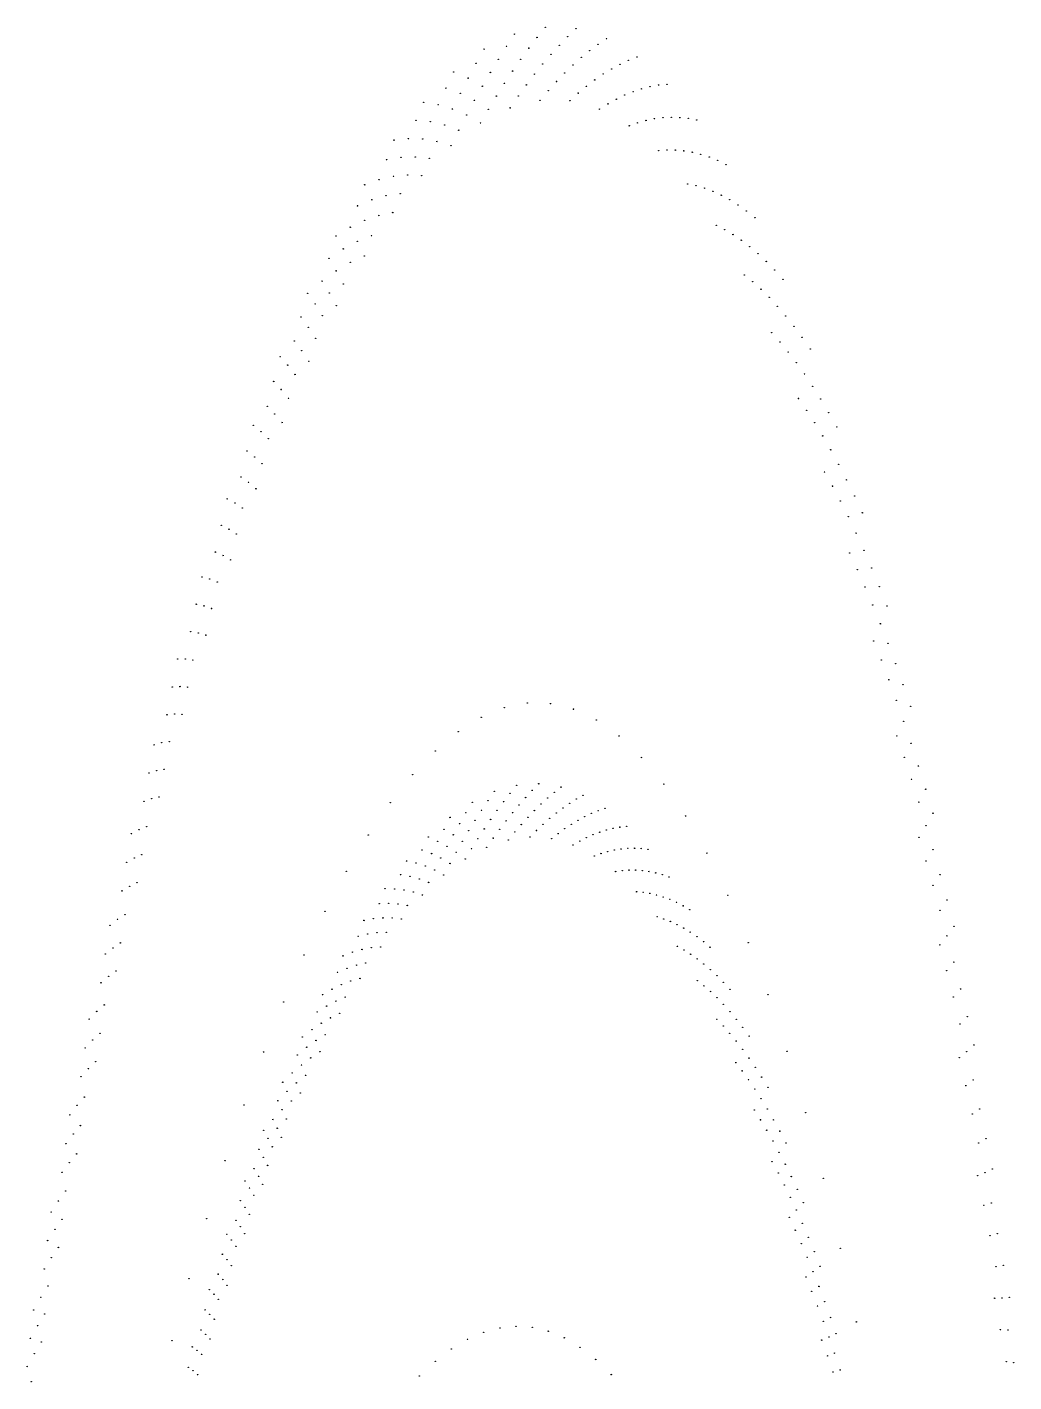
# Model space of a CAD drawing. Header units: millimetres. Extents: x -26 to 31, y -125 to 131.
# Drawn here: x -19.8 to 26.7, y 67.3 to 131.1 of the extents above; entities that cross this region are included whole.
import ezdxf

# ---------------------------------------------------------------- set-up
doc = ezdxf.new("R2010")
doc.units = ezdxf.units.MM
for name, color, linetype in [('Orb_10_28_1.00710_500', 10, 'Continuous'), ('Orb_10_28_1.00791_500', 1, 'Continuous'), ('Orb_10_28_1.00792_500', 2, 'Continuous'), ('Orb_10_28_1.00793_500', 3, 'Continuous'), ('Orb_10_28_1.00794_500', 4, 'Continuous'), ('Orb_10_28_1.00795_500', 5, 'Continuous'), ('Orb_10_28_1.00796_500', 6, 'Continuous'), ('Orb_10_28_1.00797_500', 7, 'Continuous'), ('Orb_10_28_1.00798_500', 8, 'Continuous'), ('Orb_10_28_1.00799_500', 9, 'Continuous'), ('Orb_10_28_1.008109_500', 10, 'Continuous'), ('Orb_10_28_1.008910_500', 1, 'Continuous'), ('Orb_10_28_1.008921_500', 2, 'Continuous'), ('Orb_10_28_1.008932_500', 3, 'Continuous'), ('Orb_10_28_1.008943_500', 4, 'Continuous'), ('Orb_10_28_1.008954_500', 5, 'Continuous'), ('Orb_10_28_1.008965_500', 6, 'Continuous'), ('Orb_10_28_1.008976_500', 7, 'Continuous'), ('Orb_10_28_1.008987_500', 8, 'Continuous'), ('Orb_10_28_1.008998_500', 9, 'Continuous')]:
    doc.layers.add(name, color=color, linetype=linetype)

msp = doc.modelspace()

# ---------------------------------------------------------------- linework, layer by layer
at = {"layer": 'Orb_10_28_1.00710_500'}
for centre in [(2.493, 69.797, 108.884), (3.256, 69.876, 109.528), (4.017, 69.827, 110.235), (4.773, 69.646, 111.002), (0.967, 69.257, 107.78), (1.73, 69.589, 108.301), (5.525, 69.335, 111.831), (0.207, 68.803, 107.319), (6.271, 68.89, 112.719), (-0.551, 68.229, 106.917), (7.008, 68.313, 113.664), (-1.303, 67.538, 106.573), (7.737, 67.604, 114.666)]:
    msp.add_circle(centre, 0.01, dxfattribs=at)
at = {"layer": 'Orb_10_28_1.00791_500'}
for centre in [(2.891, 92.799, 121.833), (3.91, 92.935, 122.734), (4.927, 92.857, 123.745), (1.873, 92.452, 121.041), (5.94, 92.562, 124.865), (6.947, 92.048, 126.093), (0.858, 91.9, 120.357), (7.944, 91.313, 127.426), (-0.152, 91.148, 119.779), (-1.155, 90.203, 119.303), (8.931, 90.357, 128.861), (-2.148, 89.07, 118.926), (9.903, 89.18, 130.394), (-3.13, 87.757, 118.642), (10.86, 87.784, 132.018), (-4.099, 86.272, 118.447), (11.798, 86.171, 133.729), (-5.052, 84.624, 118.334), (12.715, 84.345, 135.517), (-5.989, 82.82, 118.297), (13.609, 82.31, 137.377), (-6.906, 80.871, 118.329), (14.477, 80.071, 139.299), (-7.804, 78.785, 118.423), (15.319, 77.636, 141.273), (-8.679, 76.572, 118.572), (16.13, 75.01, 143.291), (-9.532, 74.243, 118.767), (16.91, 72.204, 145.341), (-10.36, 71.806, 119.001), (-11.163, 69.273, 119.267), (17.656, 69.224, 147.414)]:
    msp.add_circle(centre, 0.01, dxfattribs=at)
at = {"layer": 'Orb_10_28_1.00792_500'}
for centre in [(4.219, 93.246, 123.182), (2.175, 92.885, 121.418), (3.197, 93.172, 122.245), (5.238, 93.104, 124.229), (6.253, 92.743, 125.387), (1.155, 92.39, 120.701), (7.26, 92.161, 126.652), (0.14, 91.692, 120.09), (8.258, 91.356, 128.022), (-0.869, 90.797, 119.584), (9.244, 90.329, 129.493), (-1.869, 89.713, 119.177), (10.216, 89.08, 131.061), (-2.857, 88.445, 118.867), (11.17, 87.611, 132.72), (-3.833, 87.001, 118.647), (12.105, 85.925, 134.463), (-4.794, 85.391, 118.512), (13.019, 84.026, 136.283), (-5.739, 83.622, 118.455), (13.909, 81.918, 138.172), (-6.665, 81.704, 118.47), (-7.571, 79.646, 118.549), (14.772, 79.608, 140.12), (-8.455, 77.457, 118.686), (15.607, 77.101, 142.119), (-9.317, 75.149, 118.871), (16.412, 74.406, 144.157), (-10.155, 72.73, 119.097), (17.184, 71.53, 146.226), (-10.967, 70.211, 119.358), (17.923, 68.485, 148.314), (-11.753, 67.602, 119.644)]:
    msp.add_circle(centre, 0.01, dxfattribs=at)
at = {"layer": 'Orb_10_28_1.00793_500'}
for centre in [(2.477, 93.302, 121.805), (3.503, 93.528, 122.668), (4.528, 93.539, 123.641), (5.55, 93.332, 124.725), (1.453, 92.865, 121.054), (6.566, 92.904, 125.92), (0.433, 92.222, 120.41), (7.575, 92.253, 127.222), (-0.581, 91.379, 119.872), (8.573, 91.378, 128.629), (-1.587, 90.343, 119.437), (9.558, 90.279, 130.137), (-2.582, 89.121, 119.099), (10.528, 88.958, 131.741), (-3.565, 87.72, 118.854), (11.48, 87.416, 133.434), (-4.533, 86.149, 118.696), (12.413, 85.657, 135.209), (-5.486, 84.416, 118.619), (13.322, 83.684, 137.06), (-6.42, 82.53, 118.616), (14.207, 81.503, 138.977), (-7.335, 80.501, 118.679), (15.065, 79.12, 140.951), (-8.229, 78.338, 118.802), (-9.1, 76.051, 118.976), (15.894, 76.542, 142.973), (-9.947, 73.651, 119.195), (16.692, 73.777, 145.032), (-10.769, 71.147, 119.449), (17.457, 70.834, 147.118), (-11.565, 68.55, 119.732), (18.187, 67.723, 149.219)]:
    msp.add_circle(centre, 0.01, dxfattribs=at)
at = {"layer": 'Orb_10_28_1.00794_500'}
for centre in [(3.811, 93.867, 123.101), (1.754, 93.324, 121.417), (2.782, 93.702, 122.203), (4.839, 93.815, 124.111), (5.863, 93.541, 125.233), (0.729, 92.737, 120.74), (6.881, 93.045, 126.465), (-0.291, 91.948, 120.17), (7.89, 92.324, 127.805), (8.888, 91.378, 129.249), (-1.303, 90.962, 119.705), (9.872, 90.207, 130.793), (-2.304, 89.787, 119.339), (10.84, 88.813, 132.432), (-3.294, 88.43, 119.068), (-4.27, 86.899, 118.886), (11.79, 87.197, 134.158), (-5.23, 85.202, 118.787), (12.719, 85.365, 135.966), (-6.173, 83.35, 118.765), (13.625, 83.318, 137.847), (-7.097, 81.351, 118.812), (14.505, 81.065, 139.792), (-7.999, 79.214, 118.921), (15.357, 78.61, 141.791), (-8.879, 76.95, 119.084), (16.18, 75.961, 143.835), (-9.736, 74.57, 119.294), (16.971, 73.126, 145.914), (-10.568, 72.082, 119.541), (17.728, 70.115, 148.016), (-11.373, 69.498, 119.82)]:
    msp.add_circle(centre, 0.01, dxfattribs=at)
at = {"layer": 'Orb_10_28_1.00795_500'}
for centre in [(3.088, 94.086, 122.612), (4.12, 94.188, 123.546), (5.151, 94.071, 124.593), (1.026, 93.238, 121.079), (2.056, 93.767, 121.79), (6.177, 93.731, 125.753), (7.196, 93.166, 127.022), (0.001, 92.503, 120.477), (8.205, 92.375, 128.399), (-1.016, 91.568, 119.981), (9.203, 91.357, 129.88), (-2.024, 90.441, 119.586), (10.186, 90.113, 131.461), (-3.021, 89.128, 119.288), (11.152, 88.645, 133.134), (-4.005, 87.639, 119.082), (12.1, 86.956, 134.895), (-4.973, 85.981, 118.961), (13.025, 85.049, 136.734), (-5.923, 84.163, 118.919), (13.926, 82.929, 138.644), (-6.855, 82.194, 118.949), (14.801, 80.603, 140.616), (-7.767, 80.085, 119.044), (15.648, 78.075, 142.64), (-8.656, 77.846, 119.195), (-9.522, 75.485, 119.394), (16.464, 75.356, 144.706), (-10.363, 73.015, 119.635), (17.247, 72.452, 146.804), (-11.179, 70.444, 119.908), (17.996, 69.374, 148.921), (-11.967, 67.785, 120.206)]:
    msp.add_circle(centre, 0.01, dxfattribs=at)
at = {"layer": 'Orb_10_28_1.00796_500'}
for centre in [(2.359, 94.195, 122.173), (3.395, 94.452, 123.031), (4.431, 94.491, 124.002), (5.464, 94.309, 125.087), (6.491, 93.901, 126.284), (1.325, 93.723, 121.428), (7.511, 93.266, 127.591), (0.295, 93.043, 120.793), (-0.728, 92.161, 120.265), (8.521, 92.404, 129.006), (9.518, 91.314, 130.524), (-1.742, 91.083, 119.841), (-2.746, 89.817, 119.516), (10.5, 89.997, 132.14), (-3.736, 88.37, 119.285), (11.464, 88.455, 133.849), (-4.712, 86.75, 119.141), (12.408, 86.692, 135.642), (-5.671, 84.968, 119.079), (13.33, 84.711, 137.513), (-6.611, 83.032, 119.091), (14.227, 82.517, 139.452), (-7.532, 80.952, 119.169), (15.097, 80.117, 141.45), (-8.43, 78.737, 119.307), (15.937, 77.518, 143.498), (-9.305, 76.398, 119.497), (16.746, 74.727, 145.585), (-10.156, 73.946, 119.729), (17.522, 71.754, 147.7), (-10.981, 71.39, 119.997), (-11.779, 68.741, 120.292), (18.262, 68.61, 149.832)]:
    msp.add_circle(centre, 0.01, dxfattribs=at)
at = {"layer": 'Orb_10_28_1.00797_500'}
for centre in [(2.664, 94.606, 122.568), (3.704, 94.801, 123.462), (4.743, 94.776, 124.47), (5.778, 94.527, 125.592), (1.626, 94.194, 121.787), (6.807, 94.051, 126.827), (0.591, 93.57, 121.118), (7.828, 93.346, 128.173), (-0.438, 92.741, 120.559), (8.837, 92.412, 129.625), (-1.458, 91.713, 120.104), (9.834, 91.249, 131.18), (-2.468, 90.494, 119.751), (10.814, 89.858, 132.832), (-3.466, 89.09, 119.494), (11.776, 88.242, 134.574), (-4.449, 87.511, 119.327), (12.717, 86.404, 136.401), (-5.416, 85.766, 119.243), (13.634, 84.348, 138.302), (-6.365, 83.863, 119.236), (-7.294, 81.812, 119.299), (14.526, 82.081, 140.27), (-8.201, 79.624, 119.423), (15.39, 79.608, 142.294), (-9.086, 77.307, 119.601), (16.224, 76.936, 144.365), (-9.946, 74.874, 119.825), (17.026, 74.075, 146.472), (-10.781, 72.334, 120.087), (17.794, 71.034, 148.604), (-11.589, 69.698, 120.378), (18.525, 67.823, 150.749)]:
    msp.add_circle(centre, 0.01, dxfattribs=at)
at = {"layer": 'Orb_10_28_1.00798_500'}
for centre in [(1.928, 94.648, 122.157), (2.971, 95, 122.973), (4.014, 95.133, 123.903), (5.056, 95.043, 124.949), (6.093, 94.726, 126.109), (0.889, 94.082, 121.454), (7.123, 94.18, 127.383), (-0.145, 93.307, 120.861), (8.144, 93.404, 128.766), (-1.172, 92.331, 120.376), (9.154, 92.398, 130.256), (-2.188, 91.16, 119.994), (10.149, 91.161, 131.847), (-3.193, 89.801, 119.71), (11.128, 89.696, 133.535), (-4.184, 88.263, 119.518), (12.087, 88.006, 135.312), (-5.158, 86.556, 119.413), (13.024, 86.093, 137.17), (-6.116, 84.687, 119.386), (13.937, 83.963, 139.102), (-7.053, 82.667, 119.432), (14.824, 81.621, 141.097), (-7.97, 80.506, 119.542), (15.683, 79.075, 143.147), (-8.863, 78.213, 119.708), (16.51, 76.331, 145.24), (-9.733, 75.8, 119.923), (-10.578, 73.276, 120.177), (17.304, 73.4, 147.366), (-11.396, 70.653, 120.464), (18.064, 70.291, 149.514), (-12.186, 67.942, 120.774)]:
    msp.add_circle(centre, 0.01, dxfattribs=at)
at = {"layer": 'Orb_10_28_1.00799_500'}
for centre in [(3.279, 95.377, 123.389), (4.326, 95.447, 124.356), (5.369, 95.29, 125.44), (1.189, 94.579, 121.798), (2.233, 95.087, 122.536), (6.409, 94.905, 126.639), (7.44, 94.289, 127.95), (0.149, 93.86, 121.173), (8.462, 93.442, 129.372), (-0.883, 92.936, 120.656), (9.471, 92.362, 130.899), (-1.906, 91.814, 120.244), (10.465, 91.052, 132.527), (-2.918, 90.501, 119.933), (11.441, 89.512, 134.25), (-3.916, 89.006, 119.716), (12.397, 87.746, 136.061), (-4.898, 87.337, 119.588), (13.331, 85.758, 137.951), (-5.864, 85.504, 119.541), (-6.81, 83.516, 119.569), (14.24, 83.553, 139.912), (-7.735, 81.383, 119.664), (15.121, 81.137, 141.935), (-8.638, 79.115, 119.817), (15.974, 78.518, 144.009), (-9.518, 76.723, 120.022), (16.794, 75.703, 146.123), (-10.372, 74.217, 120.269), (17.581, 72.702, 148.267), (-11.2, 71.608, 120.55), (18.332, 69.525, 150.43), (-12, 68.907, 120.858)]:
    msp.add_circle(centre, 0.01, dxfattribs=at)
at = {"layer": 'Orb_10_28_1.008109_500'}
for centre in [(2.7, 99.035, 124.72), (3.789, 99.252, 125.659), (4.877, 99.231, 126.723), (1.612, 98.583, 123.905), (5.962, 98.966, 127.912), (7.041, 98.454, 129.225), (0.529, 97.902, 123.212), (8.111, 97.695, 130.659), (-0.547, 96.999, 122.639), (9.169, 96.687, 132.211), (-1.614, 95.882, 122.181), (10.213, 95.43, 133.874), (-2.67, 94.558, 121.832), (11.24, 93.926, 135.644), (-3.712, 93.036, 121.588), (12.247, 92.178, 137.513), (-4.738, 91.325, 121.442), (13.232, 90.189, 139.473), (-5.746, 89.436, 121.385), (14.192, 87.964, 141.514), (-6.734, 87.379, 121.411), (-7.7, 85.164, 121.511), (15.124, 85.509, 143.626), (-8.643, 82.803, 121.677), (16.027, 82.832, 145.799), (-9.561, 80.306, 121.899), (16.897, 79.941, 148.022), (-10.453, 77.686, 122.169), (17.732, 76.846, 150.281), (-11.317, 74.954, 122.478), (18.531, 73.557, 152.566), (-12.152, 72.122, 122.816), (19.291, 70.086, 154.862), (-12.957, 69.201, 123.174)]:
    msp.add_circle(centre, 0.01, dxfattribs=at)
at = {"layer": 'Orb_10_28_1.008910_500'}
for centre in [(2.979, 127.309, 136.872), (4.385, 127.663, 138.108), (5.79, 127.645, 139.551), (7.193, 127.246, 141.201), (1.579, 126.592, 135.842), (8.588, 126.462, 143.056), (0.188, 125.522, 135.012), (9.972, 125.289, 145.112), (-1.191, 124.111, 134.376), (11.339, 123.725, 147.361), (-2.553, 122.375, 133.925), (12.687, 121.771, 149.794), (-3.896, 120.326, 133.649), (14.009, 119.43, 152.399), (-5.216, 117.983, 133.537), (15.303, 116.707, 155.161), (-6.509, 115.36, 133.574), (16.564, 113.609, 158.065), (-7.773, 112.477, 133.747), (17.787, 110.146, 161.093), (-9.005, 109.352, 134.041), (-10.203, 106.005, 134.44), (18.97, 106.33, 164.224), (-11.363, 102.454, 134.927), (20.107, 102.176, 167.438), (-12.485, 98.719, 135.488), (21.196, 97.699, 170.713), (-13.566, 94.822, 136.104), (22.234, 92.92, 174.026), (-14.604, 90.782, 136.759), (23.215, 87.857, 177.352), (-15.599, 86.619, 137.439), (24.139, 82.534, 180.67), (-16.548, 82.354, 138.128), (-17.451, 78.005, 138.811), (25.002, 76.974, 183.954), (-18.307, 73.593, 139.475), (25.801, 71.202, 187.183), (-19.115, 69.136, 140.106)]:
    msp.add_circle(centre, 0.01, dxfattribs=at)
at = {"layer": 'Orb_10_28_1.008921_500'}
for centre in [(3.36, 127.863, 137.346), (4.77, 128.12, 138.641), (6.18, 128, 140.146), (1.953, 127.238, 136.258), (7.586, 127.496, 141.859), (8.984, 126.603, 143.778), (0.554, 126.255, 135.373), (10.368, 125.318, 145.896), (-0.833, 124.927, 134.685), (-2.204, 123.266, 134.186), (11.735, 123.64, 148.207), (13.08, 121.57, 150.7), (-3.557, 121.288, 133.866), (-4.887, 119.009, 133.713), (14.4, 119.112, 153.362), (-6.191, 116.445, 133.715), (15.69, 116.271, 156.178), (-7.467, 113.614, 133.857), (16.945, 113.056, 159.132), (-8.712, 110.535, 134.125), (18.162, 109.477, 162.206), (-9.922, 107.227, 134.503), (19.336, 105.546, 165.378), (-11.096, 103.71, 134.974), (20.465, 101.279, 168.627), (-12.232, 100.003, 135.522), (21.543, 96.694, 171.931), (-13.326, 96.128, 136.13), (-14.379, 92.103, 136.783), (22.569, 91.808, 175.266), (-15.387, 87.95, 137.463), (23.538, 86.645, 178.609), (-16.351, 83.689, 138.157), (24.447, 81.226, 181.935), (-17.268, 79.34, 138.848), (25.295, 75.576, 185.222), (-18.138, 74.922, 139.522), (-18.96, 70.454, 140.168), (26.078, 69.721, 188.447)]:
    msp.add_circle(centre, 0.01, dxfattribs=at)
at = {"layer": 'Orb_10_28_1.008932_500'}
for centre in [(3.742, 128.392, 137.836), (5.158, 128.551, 139.192), (2.329, 127.861, 136.689), (6.572, 128.328, 140.759), (7.981, 127.717, 142.535), (0.924, 126.967, 135.748), (9.38, 126.714, 144.517), (-0.472, 125.723, 135.007), (10.764, 125.316, 146.698), (-1.852, 124.14, 134.458), (12.131, 123.523, 149.071), (-3.214, 122.235, 134.093), (13.474, 121.337, 151.623), (-4.555, 120.022, 133.899), (14.791, 118.761, 154.342), (-5.871, 117.518, 133.864), (16.076, 115.802, 157.212), (-7.158, 114.741, 133.974), (17.325, 112.469, 160.215), (-8.415, 111.71, 134.215), (18.535, 108.773, 163.333), (-9.638, 108.444, 134.569), (-10.826, 104.961, 135.023), (19.701, 104.728, 166.544), (-11.974, 101.284, 135.557), (20.819, 100.349, 169.827), (-13.083, 97.431, 136.157), (21.887, 95.655, 173.158), (-14.149, 93.424, 136.806), (22.901, 90.665, 176.515), (-15.172, 89.283, 137.486), (-16.15, 85.028, 138.183), (23.857, 85.401, 179.871), (-17.081, 80.679, 138.881), (24.752, 79.887, 183.205), (-17.965, 76.256, 139.566), (25.585, 74.149, 186.493), (-18.802, 71.779, 140.225), (26.352, 68.211, 189.71), (-19.59, 67.266, 140.844)]:
    msp.add_circle(centre, 0.01, dxfattribs=at)
at = {"layer": 'Orb_10_28_1.008943_500'}
for centre in [(2.708, 128.462, 137.136), (4.126, 128.897, 138.342), (5.547, 128.955, 139.76), (6.965, 128.628, 141.39), (8.376, 127.909, 143.23), (1.295, 127.659, 136.137), (-0.108, 126.5, 135.342), (9.776, 126.795, 145.275), (11.161, 125.283, 147.519), (-1.497, 124.997, 134.743), (12.527, 123.374, 149.953), (-2.869, 123.166, 134.331), (-4.22, 121.021, 134.094), (13.868, 121.07, 152.564), (-5.547, 118.579, 134.021), (15.181, 118.375, 155.339), (-6.846, 115.858, 134.098), (16.461, 115.298, 158.261), (-8.115, 112.876, 134.31), (17.704, 111.847, 161.313), (-9.351, 109.653, 134.641), (18.906, 108.035, 164.474), (-10.551, 106.208, 135.075), (20.063, 103.875, 167.724), (-11.714, 102.561, 135.595), (21.172, 99.385, 171.039), (-12.836, 98.733, 136.185), (-13.916, 94.744, 136.828), (22.229, 94.582, 174.396), (-14.953, 90.616, 137.507), (23.23, 89.489, 177.771), (-15.945, 86.368, 138.207), (24.172, 84.126, 181.14), (-16.891, 82.021, 138.912), (25.053, 78.519, 184.479), (-17.789, 77.595, 139.607), (-18.64, 73.11, 140.278), (25.87, 72.693, 187.765), (-19.442, 68.584, 140.913)]:
    msp.add_circle(centre, 0.01, dxfattribs=at)
at = {"layer": 'Orb_10_28_1.008954_500'}
for centre in [(3.088, 129.039, 137.598), (4.513, 129.377, 138.865), (5.938, 129.334, 140.345), (7.359, 128.901, 142.039), (1.669, 128.329, 136.542), (8.773, 128.072, 143.942), (0.259, 127.256, 135.692), (10.174, 126.845, 146.051), (-1.139, 125.836, 135.041), (11.559, 125.218, 148.358), (-2.52, 124.08, 134.58), (12.923, 123.192, 150.853), (-3.882, 122.005, 134.3), (14.261, 120.769, 153.523), (-5.219, 119.627, 134.188), (15.57, 117.956, 156.353), (-6.53, 116.964, 134.229), (16.845, 114.76, 159.327), (-7.811, 114.033, 134.411), (18.081, 111.191, 162.426), (-9.06, 110.855, 134.717), (-10.273, 107.448, 135.13), (19.275, 107.262, 165.63), (-11.449, 103.834, 135.635), (20.424, 102.989, 168.916), (-12.585, 100.032, 136.214), (21.522, 98.387, 172.261), (-13.679, 96.064, 136.851), (22.567, 93.477, 175.642), (-14.73, 91.95, 137.528), (23.555, 88.281, 179.034), (-15.736, 87.711, 138.229), (-16.697, 83.367, 138.939), (24.484, 82.821, 182.414), (-17.609, 78.939, 139.643), (25.35, 77.121, 185.756), (-18.474, 74.446, 140.327), (26.151, 71.21, 189.038), (-19.291, 69.908, 140.977)]:
    msp.add_circle(centre, 0.01, dxfattribs=at)
at = {"layer": 'Orb_10_28_1.008965_500'}
for centre in [(4.901, 129.832, 139.405), (6.33, 129.685, 140.948), (3.471, 129.593, 138.077), (7.755, 129.144, 142.705), (2.045, 128.976, 136.961), (0.628, 127.993, 136.055), (9.17, 128.205, 144.673), (-0.779, 126.655, 135.351), (10.572, 126.865, 146.846), (-2.169, 124.977, 134.842), (11.957, 125.122, 149.216), (-3.54, 122.974, 134.516), (13.319, 122.977, 151.771), (-4.888, 120.662, 134.363), (14.654, 120.436, 154.499), (-6.211, 118.058, 134.369), (15.958, 117.503, 157.384), (-7.504, 115.181, 134.519), (17.227, 114.188, 160.409), (-8.765, 112.049, 134.798), (18.457, 110.501, 163.554), (-9.991, 108.683, 135.19), (19.643, 106.455, 166.798), (-11.18, 105.103, 135.678), (20.782, 102.068, 170.119), (-12.33, 101.329, 136.244), (-13.439, 97.383, 136.873), (21.869, 97.356, 173.493), (-14.504, 93.284, 137.547), (22.903, 92.34, 176.897), (-15.524, 89.055, 138.249), (23.878, 87.041, 180.304), (-16.499, 84.716, 138.964), (24.792, 81.484, 183.692), (-17.426, 80.287, 139.677), (-18.305, 75.788, 140.372), (25.643, 75.694, 187.036), (-19.136, 71.239, 141.036), (26.428, 69.699, 190.312)]:
    msp.add_circle(centre, 0.01, dxfattribs=at)
at = {"layer": 'Orb_10_28_1.008976_500'}
for centre in [(3.856, 130.122, 138.572), (5.291, 130.261, 139.962), (6.724, 130.009, 141.569), (2.424, 129.601, 137.397), (8.151, 129.36, 143.391), (0.999, 128.708, 136.433), (9.569, 128.308, 145.423), (-0.415, 127.456, 135.675), (10.971, 126.853, 147.66), (-1.815, 125.858, 135.115), (12.355, 124.992, 150.092), (-3.196, 123.928, 134.743), (13.715, 122.729, 152.707), (-4.554, 121.683, 134.548), (15.046, 120.068, 155.493), (-5.888, 119.14, 134.516), (16.346, 117.015, 158.432), (-7.193, 116.318, 134.633), (-8.467, 113.235, 134.884), (17.609, 113.581, 161.507), (-9.706, 109.911, 135.253), (18.831, 109.775, 164.697), (-10.908, 106.367, 135.723), (20.009, 105.614, 167.98), (-12.072, 102.623, 136.276), (21.138, 101.113, 171.335), (-13.194, 98.7, 136.896), (22.214, 96.291, 174.736), (-14.273, 94.619, 137.566), (23.235, 91.169, 178.159), (-15.308, 90.401, 138.268), (-16.297, 86.067, 138.987), (24.197, 85.77, 181.581), (-17.239, 81.639, 139.707), (25.097, 80.117, 184.975), (-18.132, 77.135, 140.412), (25.932, 74.239, 188.318), (-18.977, 72.577, 141.09), (-19.773, 67.982, 141.728), (26.701, 68.16, 191.586)]:
    msp.add_circle(centre, 0.01, dxfattribs=at)
at = {"layer": 'Orb_10_28_1.008987_500'}
for centre in [(4.243, 130.626, 139.084), (5.682, 130.663, 140.537), (7.119, 130.305, 142.208), (2.805, 130.203, 137.848), (1.373, 129.402, 136.826), (8.549, 129.545, 144.094), (9.968, 128.381, 146.191), (-0.049, 128.237, 136.012), (-1.457, 126.72, 135.401), (11.371, 126.809, 148.492), (-2.848, 124.866, 134.981), (12.753, 124.831, 150.986), (-4.217, 122.69, 134.742), (14.11, 122.448, 153.662), (-5.562, 120.21, 134.672), (15.438, 119.667, 156.504), (-6.879, 117.445, 134.755), (16.733, 116.493, 159.496), (-8.165, 114.412, 134.977), (17.989, 112.939, 162.62), (-9.417, 111.132, 135.321), (19.204, 109.016, 165.853), (-10.632, 107.626, 135.772), (20.372, 104.738, 169.175), (-11.81, 103.913, 136.31), (-12.946, 100.014, 136.92), (21.491, 100.124, 172.561), (-14.039, 95.952, 137.585), (22.556, 95.193, 175.988), (-15.088, 91.748, 138.286), (23.564, 89.966, 179.43), (-16.092, 87.421, 139.007), (24.512, 84.467, 182.863), (-17.048, 82.994, 139.734), (25.398, 78.721, 186.261), (-17.956, 78.487, 140.45), (-18.815, 73.92, 141.141), (26.217, 72.754, 189.601), (-19.625, 69.313, 141.794)]:
    msp.add_circle(centre, 0.01, dxfattribs=at)
at = {"layer": 'Orb_10_28_1.008998_500'}
for centre in [(4.632, 131.105, 139.613), (6.076, 131.038, 141.129), (3.188, 130.781, 138.315), (7.516, 130.572, 142.865), (1.749, 130.074, 137.233), (8.948, 129.701, 144.816), (0.32, 128.998, 136.364), (10.368, 128.422, 146.978), (-1.097, 127.564, 135.699), (11.77, 126.734, 149.342), (-2.497, 125.787, 135.231), (13.151, 124.636, 151.899), (-3.877, 123.682, 134.947), (14.506, 122.133, 154.634), (-5.233, 121.268, 134.836), (15.83, 119.231, 157.532), (-6.561, 118.561, 134.884), (-7.859, 115.58, 135.075), (17.119, 115.937, 160.577), (-9.124, 112.346, 135.394), (18.368, 112.263, 163.748), (-10.353, 108.879, 135.824), (19.575, 108.221, 167.024), (-11.544, 105.199, 136.347), (20.734, 103.828, 170.382), (-12.694, 101.327, 136.945), (21.842, 99.102, 173.798), (-13.801, 97.285, 137.603), (22.895, 94.062, 177.248), (-14.865, 93.095, 138.302), (-15.882, 88.777, 139.026), (23.89, 88.731, 180.707), (-16.853, 84.353, 139.758), (24.824, 83.133, 184.149), (-17.776, 79.844, 140.483), (25.694, 77.294, 187.55), (-18.649, 75.269, 141.187), (26.498, 71.242, 190.886), (-19.473, 70.65, 141.855)]:
    msp.add_circle(centre, 0.01, dxfattribs=at)

doc.saveas('drawing.dxf')
